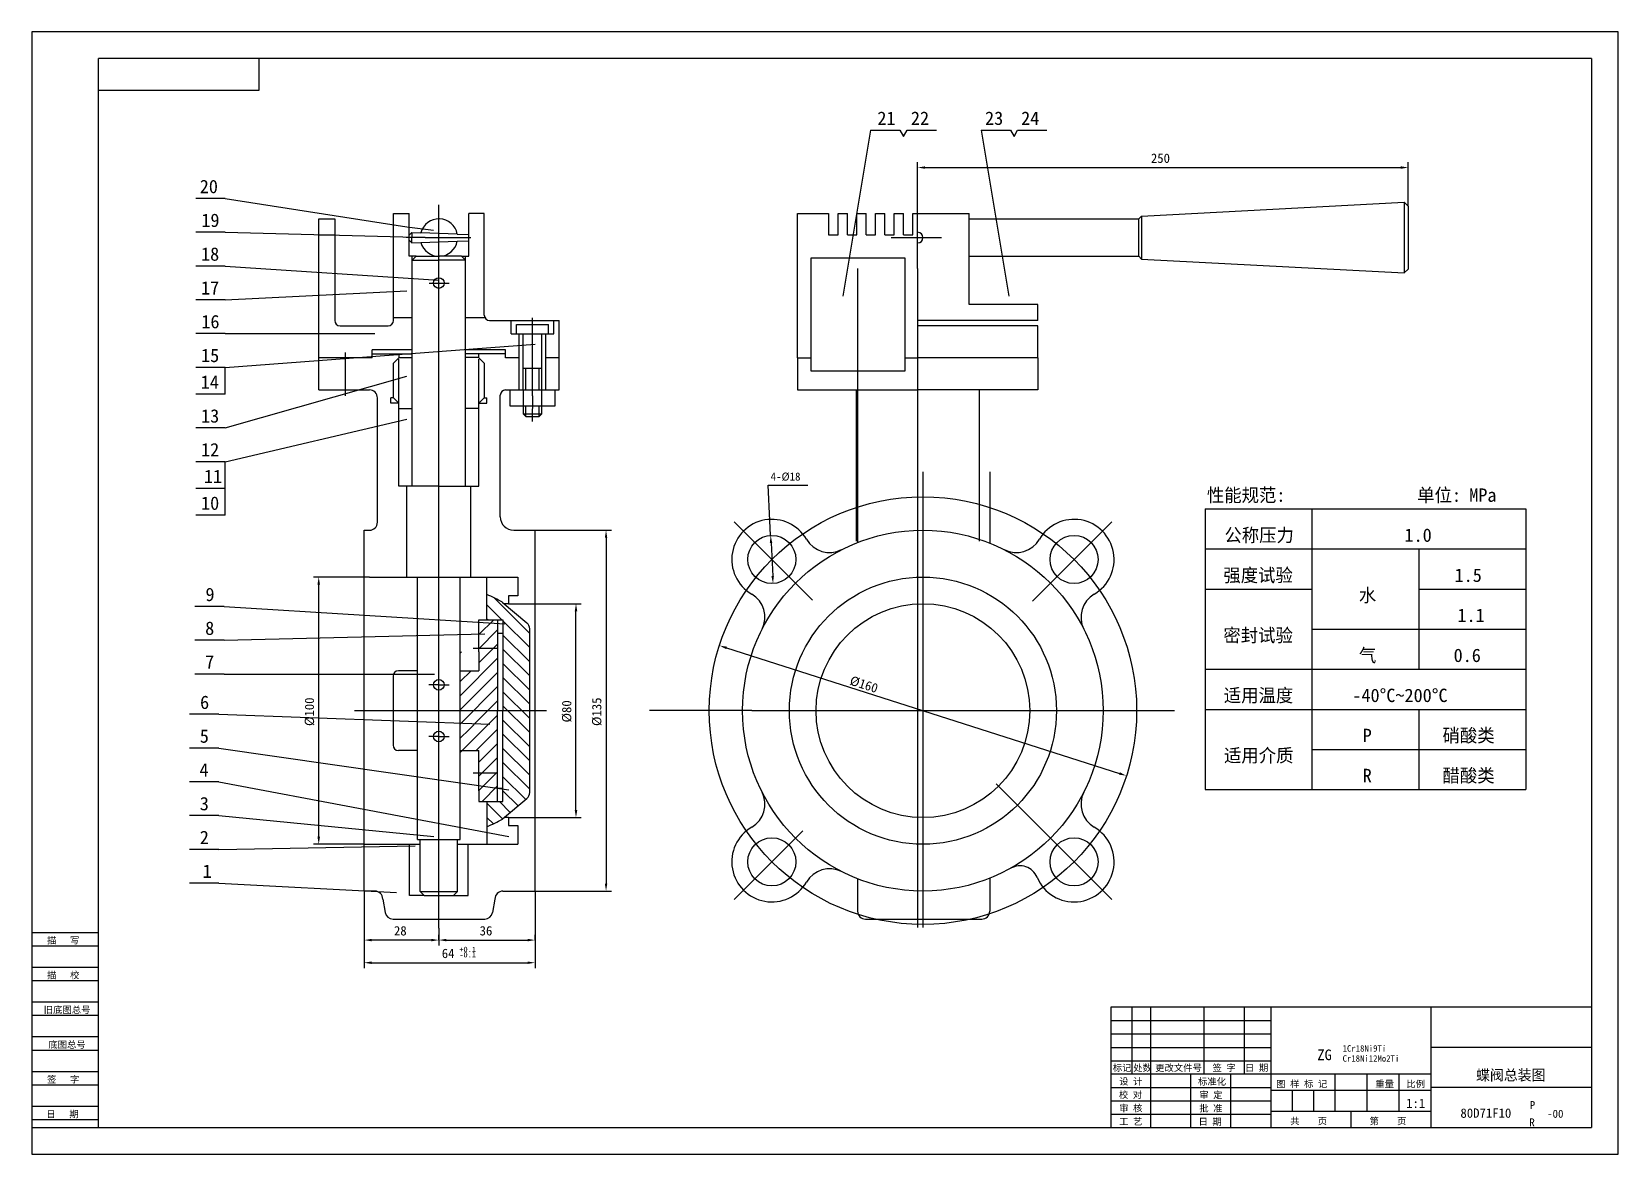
# Model space of a CAD drawing. Header units: metres. Extents: x 0 to 594, y 0 to 420.
import ezdxf

# ---------------------------------------------------------------- set-up
doc = ezdxf.new("R2010")
doc.units = ezdxf.units.M
for name, color, linetype in [('C', 6, 'Continuous'), ('D', 1, 'Continuous'), ('FL', 5, 'Continuous'), ('HA', 5, 'Continuous'), ('T', 7, 'Continuous'), ('TL', 4, 'Continuous')]:
    doc.layers.add(name, color=color, linetype=linetype)

# ---------------------------------------------------------------- blocks, each defined once
blk = doc.blocks.new('TUKUN2')
at = {"layer": 'FL'}
for p, q in [((0, 420), (0, 0)), ((594, 420), (0, 420)), ((594, 0), (594, 420)), ((0, 78), (25, 78)), ((0, 70), (25, 70)), ((0, 65), (25, 65)), ((0, 57), (25, 57)), ((412, 30), (412, 55)), ((419, 10), (419, 55)), ((439, 30), (439, 55)), ((454, 30), (454, 55)), ((0, 52), (25, 52)), ((404, 50), (464, 50)), ((0, 44), (25, 44)), ((404, 45), (464, 45)), ((0, 39), (25, 39)), ((404, 40), (464, 40)), ((0, 31), (25, 31)), ((404, 35), (464, 35)), ((449, 10), (449, 30)), ((0, 26), (25, 26)), ((404, 25), (464, 25)), ((0, 18), (25, 18)), ((404, 20), (464, 20)), ((0, 13), (25, 13)), ((404, 15), (464, 15)), ((0, 0), (594, 0))]:
    blk.add_line(p, q, dxfattribs=at)
at = {"layer": 'TL'}
for p, q in [((25, 10), (25, 410)), ((584, 410), (25, 410)), ((85, 410), (85, 398)), ((584, 410), (584, 10)), ((85, 398), (25, 398)), ((0, 83), (25, 83)), ((404, 55), (404, 10)), ((584, 55), (404, 55)), ((464, 10), (464, 55)), ((524, 10), (524, 55)), ((584, 40), (524, 40)), ((524, 30), (404, 30)), ((434, 10), (434, 30)), ((488, 16), (488, 30)), ((500, 16), (500, 30)), ((512, 16), (512, 30)), ((464, 24), (524, 24)), ((472, 16), (472, 24)), ((480, 16), (480, 24)), ((584, 25), (524, 25)), ((524, 16), (464, 16)), ((494, 10), (494, 16)), ((0, 10), (584, 10))]:
    blk.add_line(p, q, dxfattribs=at)
at = {"layer": 'T'}
for s, p in [('描   写', (5.74, 78.76)), ('描   校', (5.74, 65.76)), ('旧底图总号', (4.49, 52.76)), ('底图总号', (6.22, 39.76)), ('标记', (404.75, 31.07)), ('处数', (412.38, 31.07)), ('更改文件号', (420.61, 31.07)), ('签 字', (442.1, 31.07)), ('日 期', (454.23, 31.07)), ('签   字', (5.74, 26.76)), ('校 对', (407.05, 20.99)), ('设 计', (407.14, 25.99)), ('标准化', (436.65, 25.93)), ('审 定', (437.13, 20.93)), ('图 样 标 记', (465.95, 25.04)), ('重量', (503.03, 25.04)), ('比例', (514.64, 25.04)), ('审 核', (407.14, 15.99)), ('批 准', (437.13, 15.93)), ('日   期', (5.45, 13.76)), ('工 艺', (407.14, 10.99)), ('日 期', (436.84, 10.93)), ('共    页', (471.18, 11.13)), ('第    页', (500.9, 11.13))]:
    blk.add_text(s, height=2.5, dxfattribs=at).set_placement(p)

msp = doc.modelspace()

# ---------------------------------------------------------------- linework, layer by layer
for p, q in [((186.44, 194.88), (173.15, 208.17)), ((176.04, 199.98), (170.44, 205.58)), ((167.44, 194.47), (172.95, 199.98)), ((167.44, 199.78), (167.64, 199.98)), ((167.44, 189.17), (174.44, 196.17)), ((170.73, 199.98), (170.44, 200.27)), ((186.44, 189.58), (176.44, 199.58)), ((167.44, 183.87), (174.44, 190.87)), ((186.44, 184.27), (176.44, 194.27)), ((160.44, 187.47), (160.95, 187.98)), ((160.44, 171.56), (174.44, 185.56)), ((186.44, 178.97), (176.44, 188.97)), ((160.44, 176.87), (164.47, 180.9)), ((160.44, 166.26), (174.44, 180.26)), ((186.44, 173.67), (176.44, 183.67)), ((186.44, 168.36), (176.44, 178.36)), ((160.44, 160.96), (174.44, 174.96)), ((186.44, 163.06), (176.44, 173.06)), ((167.44, 162.65), (174.44, 169.65)), ((186.44, 157.76), (176.44, 167.76)), ((160.44, 150.35), (174.44, 164.35)), ((186.44, 152.45), (176.44, 162.45)), ((160.44, 155.65), (163.77, 158.98)), ((166.45, 151.06), (174.44, 159.05)), ((186.44, 147.15), (176.44, 157.15)), ((167.44, 146.74), (174.44, 153.74)), ((186.34, 141.95), (176.44, 151.85)), ((167.44, 141.44), (174.44, 148.44)), ((167.44, 136.14), (174.44, 143.14)), ((186.44, 136.54), (176.44, 146.54)), ((168.59, 131.98), (174.44, 137.83)), ((184.94, 132.74), (176.44, 141.24)), ((176.29, 125.48), (170.44, 131.33)), ((179.17, 127.9), (175.09, 131.98)), ((182.06, 130.32), (176.44, 135.94)), ((172.83, 123.63), (170.44, 126.03))]:
    msp.add_line(p, q)
at = {"layer": 'C'}
for p, q in [((331.67, 331.44), (331.67, 365.57)), ((152.44, 331.44), (152.44, 355.23)), ((142.77, 342.98), (140.16, 342.98)), ((147.27, 342.98), (142.77, 342.98)), ((147.27, 342.98), (152.44, 342.98)), ((152.44, 342.98), (159.27, 342.98)), ((159.27, 342.98), (164.34, 342.98)), ((321.81, 342.98), (331.67, 342.98)), ((331.67, 342.98), (340.56, 342.98)), ((152.44, 84.6), (152.44, 331.44)), ((309.17, 331.44), (309.17, 228.88)), ((331.67, 331.44), (331.67, 84.9)), ((148.77, 325.98), (156.27, 325.98)), ((187.44, 299.98), (187.44, 312.93)), ((117.44, 283.76), (117.44, 299.98)), ((187.44, 283.76), (187.44, 299.98)), ((187.44, 283.76), (187.4, 274.18)), ((333.67, 255.3), (333.67, 84.9)), ((358.67, 255.3), (358.67, 228.68)), ((292.29, 207.36), (262.96, 236.69)), ((374.63, 206.94), (404.38, 236.69)), ((165.3, 189.31), (174.3, 189.31)), ((152.44, 175.65), (148.64, 175.65)), ((152.44, 175.65), (156.28, 175.65)), ((120.8, 165.98), (192.79, 165.98)), ((248.88, 165.98), (231.29, 165.98)), ((269.58, 165.98), (248.88, 165.98)), ((269.58, 165.98), (404.11, 165.98)), ((404.11, 165.98), (427.91, 165.98)), ((152.44, 156.31), (148.64, 156.31)), ((152.44, 156.31), (156.28, 156.31)), ((165.3, 142.66), (174.3, 142.66)), ((361.05, 138.59), (404.38, 95.27)), ((288.76, 121.07), (262.96, 95.27))]:
    msp.add_line(p, q, dxfattribs=at)
msp.add_circle((333.67, 165.98), 80, dxfattribs=at)
msp.add_circle((333.67, 165.98), 80, dxfattribs=at)
at = {"layer": 'D'}
for p, q in [((314.07, 383.15), (303.73, 321.1)), ((314.07, 383.15), (325.07, 383.15)), ((325.07, 383.15), (326.39, 380.86)), ((326.39, 380.86), (327.71, 383.15)), ((327.71, 383.15), (338.71, 383.15)), ((355.47, 383.15), (365.82, 321.1)), ((355.47, 383.15), (366.47, 383.15)), ((366.47, 383.15), (367.79, 380.86)), ((367.79, 380.86), (369.11, 383.15)), ((369.11, 383.15), (380.11, 383.15)), ((331.67, 365.57), (331.67, 371.18)), ((334.47, 369.18), (512.58, 369.18)), ((515.38, 354.77), (515.38, 371.18)), ((137.44, 295.98), (137.44, 297.55)), ((167.44, 295.98), (167.44, 297.55)), ((137.44, 280.98), (137.44, 295.98)), ((167.44, 280.98), (167.44, 295.98)), ((184.94, 285.98), (184.94, 294.17)), ((189.94, 285.98), (189.94, 294.17)), ((184.94, 275.98), (184.94, 279.98)), ((189.94, 275.98), (189.94, 279.98)), ((276.37, 237.13), (275.72, 250.37)), ((275.72, 250.37), (290.62, 250.37)), ((439.33, 241.47), (439.33, 136.47)), ((439.33, 241.47), (559.33, 241.47)), ((479.33, 241.47), (479.33, 136.47)), ((559.33, 241.47), (559.33, 136.47)), ((188.44, 233.48), (217.02, 233.48)), ((276.65, 231.54), (276.37, 237.13)), ((215.02, 230.68), (215.02, 101.28)), ((276.79, 228.74), (277.41, 216.36)), ((439.33, 226.47), (559.33, 226.47)), ((519.33, 226.47), (519.33, 181.47)), ((124.44, 215.98), (105.45, 215.98)), ((107.45, 118.78), (107.45, 213.18)), ((439.33, 211.47), (479.33, 211.47)), ((519.33, 211.47), (559.33, 211.47)), ((72.09, 204.97), (61.09, 204.97)), ((72.09, 204.97), (177.08, 198.42)), ((188.44, 205.98), (205.77, 205.98)), ((203.77, 128.78), (203.77, 203.18)), ((479.33, 196.47), (559.33, 196.47)), ((72.09, 192.33), (61.09, 192.33)), ((72.09, 192.33), (169.58, 194.67)), ((260.13, 189.48), (407.2, 142.48)), ((72.09, 179.69), (61.09, 179.69)), ((72.09, 179.69), (150.83, 179.69)), ((439.33, 181.47), (559.33, 181.47)), ((439.33, 166.47), (559.33, 166.47)), ((519.33, 166.47), (519.33, 136.47)), ((70.08, 164.61), (59.08, 164.61)), ((70.08, 164.61), (171.57, 160.86)), ((70.08, 151.97), (59.08, 151.97)), ((70.08, 151.97), (178.57, 136.38)), ((479.33, 151.47), (559.33, 151.47)), ((70.08, 139.33), (59.08, 139.33)), ((70.08, 139.33), (178.57, 118.9)), ((439.33, 136.47), (559.33, 136.47)), ((70.08, 126.69), (59.08, 126.69)), ((70.08, 126.69), (150.57, 118.9)), ((188.44, 125.98), (205.77, 125.98)), ((70.08, 114.05), (59.08, 114.05)), ((70.08, 114.05), (143.57, 115.4)), ((124.44, 115.98), (105.45, 115.98)), ((70.08, 101.41), (59.08, 101.41)), ((70.08, 101.41), (136.57, 97.92)), ((124.44, 98.48), (124.44, 69.66)), ((188.44, 98.48), (188.44, 69.66)), ((188.44, 98.48), (217.02, 98.48)), ((124.47, 84.6), (124.47, 78.13)), ((152.44, 84.6), (152.44, 78.13)), ((149.64, 80.13), (127.27, 80.13)), ((152.44, 80.13), (152.44, 82.13)), ((155.24, 80.13), (185.64, 80.13)), ((188.44, 80.13), (188.44, 82.13)), ((127.24, 71.66), (185.64, 71.66))]:
    msp.add_line(p, q, dxfattribs=at)
for points in [[(334.47, 369.65), (334.47, 368.72), (331.67, 369.18)], [(512.58, 369.65), (512.58, 368.72), (515.38, 369.18)], [(214.56, 230.68), (215.49, 230.68), (215.02, 233.48)], [(276.33, 228.72), (277.26, 228.76), (276.65, 231.54)], [(106.98, 213.18), (107.92, 213.18), (107.45, 215.98)], [(276.94, 216.33), (277.87, 216.38), (277.54, 213.56)], [(203.31, 203.18), (204.24, 203.18), (203.77, 205.98)], [(259.99, 189.03), (260.27, 189.92), (257.46, 190.33)], [(407.06, 142.04), (407.35, 142.93), (409.87, 141.63)], [(203.31, 128.78), (204.24, 128.78), (203.77, 125.98)], [(106.98, 118.78), (107.92, 118.78), (107.45, 115.98)], [(214.56, 101.28), (215.49, 101.28), (215.02, 98.48)], [(127.27, 80.6), (127.27, 79.66), (124.47, 80.13)], [(149.64, 80.6), (149.64, 79.66), (152.44, 80.13)], [(155.24, 80.6), (155.24, 79.66), (152.44, 80.13)], [(185.64, 80.6), (185.64, 79.66), (188.44, 80.13)], [(127.24, 72.13), (127.24, 71.2), (124.44, 71.66)], [(185.64, 72.13), (185.64, 71.2), (188.44, 71.66)]]:
    msp.add_solid(points, dxfattribs=at)
at = {"layer": 'HA'}
for p, q in [((72.46, 357.6), (61.46, 357.6)), ((72.46, 357.6), (140.45, 347.04)), ((72.46, 344.96), (61.46, 344.96)), ((72.46, 344.96), (148.45, 343.04)), ((140.45, 347.04), (150.39, 345.79)), ((72.46, 332.32), (61.46, 332.32)), ((72.46, 332.32), (152.44, 327.05)), ((72.46, 319.68), (140.45, 323.06)), ((72.46, 319.68), (61.46, 319.68)), ((72.46, 307.04), (61.46, 307.04)), ((72.46, 307.04), (128.45, 307.07)), ((72.46, 294.4), (188.44, 303.07)), ((72.46, 294.4), (61.46, 294.4)), ((72.46, 284.4), (72.46, 294.4)), ((72.46, 271.76), (140.45, 291.08)), ((72.46, 284.4), (61.46, 284.4)), ((72.46, 259.12), (140.45, 275.1)), ((72.46, 271.76), (61.46, 271.76)), ((72.46, 259.12), (61.46, 259.12)), ((72.46, 249.12), (72.46, 259.12)), ((72.46, 249.12), (61.46, 249.12)), ((72.46, 239.12), (72.46, 249.12)), ((72.46, 239.12), (61.46, 239.12)), ((167.44, 162.65), (163.77, 158.98))]:
    msp.add_line(p, q, dxfattribs=at)
at = {"layer": 'TL'}
for p, q in [((135.44, 335.98), (135.44, 351.98)), ((135.44, 351.98), (141.27, 351.98)), ((141.27, 343.94), (141.27, 351.98)), ((163.61, 335.98), (163.61, 351.98)), ((169.44, 351.98), (163.61, 351.98)), ((169.44, 335.98), (169.44, 351.98)), ((286.67, 351.98), (298.37, 351.98)), ((286.67, 337.98), (286.67, 351.98)), ((298.37, 351.98), (298.37, 343.98)), ((301.87, 343.98), (301.87, 351.98)), ((301.87, 351.98), (305.37, 351.98)), ((305.37, 343.98), (305.37, 351.98)), ((308.87, 343.98), (308.87, 351.98)), ((308.87, 351.98), (312.37, 351.98)), ((312.37, 343.98), (312.37, 351.98)), ((315.87, 343.98), (315.87, 351.98)), ((315.87, 351.98), (319.37, 351.98)), ((319.37, 343.98), (319.37, 351.98)), ((322.87, 343.98), (322.87, 351.98)), ((322.87, 351.98), (326.37, 351.98)), ((326.37, 343.98), (326.37, 351.98)), ((329.87, 343.98), (329.87, 351.98)), ((329.87, 351.98), (331.67, 351.98)), ((331.67, 351.98), (350.93, 351.98)), ((350.93, 317.98), (350.93, 351.98)), ((414.45, 349.98), (415.52, 351.04)), ((415.52, 351.04), (513.88, 356.2)), ((415.52, 351.04), (415.52, 334.92)), ((513.88, 356.2), (513.88, 329.76)), ((515.38, 354.77), (513.88, 356.2)), ((515.38, 354.77), (515.38, 331.19)), ((107.44, 349.98), (113.44, 349.98)), ((107.44, 343.98), (107.44, 349.98)), ((113.44, 349.98), (113.44, 343.98)), ((142.27, 344.91), (141.27, 343.94)), ((142.27, 344.91), (145.68, 344.79)), ((142.27, 344.91), (142.27, 342.98)), ((159.31, 344.31), (145.68, 344.79)), ((350.93, 349.98), (414.45, 349.98)), ((414.45, 335.98), (414.45, 349.98)), ((107.44, 343.98), (113.44, 343.98)), ((107.44, 309.98), (107.44, 343.98)), ((113.44, 343.98), (113.44, 311.98)), ((141.27, 335.98), (141.27, 343.94)), ((142.27, 341.05), (141.27, 342.02)), ((142.27, 341.05), (142.27, 342.98)), ((142.27, 341.05), (145.68, 341.17)), ((145.68, 341.17), (159.31, 341.65)), ((159.31, 344.31), (163.61, 344.16)), ((159.31, 341.65), (163.61, 341.8)), ((298.37, 343.98), (301.87, 343.98)), ((305.37, 343.98), (308.87, 343.98)), ((312.37, 343.98), (315.87, 343.98)), ((319.37, 343.98), (322.87, 343.98)), ((326.37, 343.98), (329.87, 343.98)), ((135.44, 311.98), (135.44, 335.98)), ((143.94, 335.98), (141.27, 335.98)), ((142.44, 311.98), (142.44, 335.98)), ((143.94, 335.98), (142.44, 334.48)), ((142.44, 334.48), (152.44, 334.48)), ((143.94, 335.98), (152.44, 335.98)), ((160.94, 335.98), (152.44, 335.98)), ((162.44, 334.48), (152.44, 334.48)), ((160.94, 335.98), (163.61, 335.98)), ((160.94, 335.98), (162.44, 334.48)), ((162.44, 331.44), (162.44, 335.98)), ((169.44, 313.98), (169.44, 335.98)), ((286.67, 297.98), (286.67, 337.98)), ((291.85, 335.47), (326.84, 335.47)), ((291.85, 293.01), (291.85, 335.47)), ((326.84, 335.47), (326.84, 293.01)), ((350.93, 335.98), (414.45, 335.98)), ((414.45, 335.98), (415.52, 334.92)), ((415.52, 334.92), (513.88, 329.76)), ((162.44, 313.03), (162.44, 331.44)), ((513.88, 329.76), (515.38, 331.19)), ((355.67, 317.98), (350.93, 317.98)), ((376.67, 317.98), (355.67, 317.98)), ((376.67, 311.98), (376.67, 317.98)), ((107.44, 297.98), (107.44, 309.98)), ((115.44, 309.98), (133.44, 309.98)), ((135.44, 313.03), (142.44, 313.03)), ((142.44, 300.98), (142.44, 311.98)), ((162.44, 300.98), (162.44, 313.03)), ((162.44, 313.03), (169.44, 313.03)), ((169.44, 313.03), (169.68, 313.03)), ((171.44, 311.98), (179.44, 311.98)), ((179.44, 306.98), (179.44, 311.98)), ((179.44, 311.98), (195.44, 311.98)), ((181.44, 306.98), (181.44, 310.48)), ((181.44, 310.48), (193.44, 310.48)), ((193.44, 306.98), (193.44, 310.48)), ((195.44, 306.98), (195.44, 311.98)), ((195.44, 311.98), (197.44, 311.98)), ((197.44, 297.98), (197.44, 311.98)), ((376.67, 311.98), (331.67, 311.98)), ((376.67, 309.98), (331.67, 309.98)), ((376.67, 297.98), (376.67, 309.98)), ((179.44, 306.98), (182.44, 306.98)), ((182.44, 297.98), (182.44, 306.98)), ((182.44, 306.98), (192.44, 306.98)), ((183.94, 285.98), (183.94, 306.98)), ((190.94, 276.98), (190.94, 306.98)), ((192.44, 306.98), (195.44, 306.98)), ((192.44, 297.98), (192.44, 306.98)), ((127.44, 297.98), (107.44, 297.98)), ((107.44, 285.98), (107.44, 297.98)), ((142.44, 300.98), (127.44, 300.98)), ((127.44, 299.48), (127.44, 300.98)), ((127.44, 299.48), (137.56, 299.48)), ((127.44, 297.98), (127.44, 299.48)), ((135.44, 295.98), (137.56, 298.1)), ((137.56, 299.48), (142.44, 299.48)), ((137.56, 298.1), (137.56, 299.48)), ((137.56, 298.1), (142.44, 298.1)), ((142.44, 298.1), (142.44, 300.98)), ((142.44, 278.98), (142.44, 298.1)), ((177.44, 300.98), (162.44, 300.98)), ((162.44, 298.1), (162.44, 300.98)), ((167.32, 299.48), (162.44, 299.48)), ((162.44, 278.98), (162.44, 298.1)), ((167.32, 298.1), (162.44, 298.1)), ((177.44, 299.48), (167.32, 299.48)), ((167.32, 299.48), (167.32, 298.1)), ((167.32, 298.1), (169.44, 295.98)), ((177.44, 299.48), (177.44, 300.98)), ((177.44, 297.98), (177.44, 299.48)), ((182.44, 297.98), (177.44, 297.98)), ((182.44, 285.98), (182.44, 297.98)), ((192.44, 285.98), (192.44, 297.98)), ((197.44, 297.98), (192.44, 297.98)), ((197.44, 285.98), (197.44, 297.98)), ((286.67, 297.98), (286.67, 285.98)), ((286.67, 297.98), (291.85, 297.98)), ((326.84, 297.98), (331.67, 297.98)), ((376.67, 297.98), (331.67, 297.98)), ((376.67, 297.98), (376.67, 285.98)), ((135.44, 282.98), (135.44, 295.98)), ((169.44, 295.98), (169.44, 282.98)), ((183.94, 294.17), (190.94, 294.17)), ((326.84, 293.01), (291.85, 293.01)), ((107.44, 285.98), (126.44, 285.98)), ((177.44, 285.98), (182.44, 285.98)), ((178.94, 285.98), (178.94, 279.98)), ((182.44, 285.98), (192.44, 285.98)), ((183.94, 285.98), (183.94, 276.98)), ((192.44, 285.98), (197.44, 285.98)), ((195.94, 279.98), (195.94, 285.98)), ((286.67, 285.98), (331.67, 285.98)), ((308.67, 285.98), (308.67, 229.44)), ((376.67, 285.98), (331.67, 285.98)), ((354.67, 285.98), (354.67, 229.44)), ((129.44, 236.48), (129.44, 282.98)), ((135.44, 282.98), (134.44, 282.98)), ((134.44, 282.85), (134.44, 282.98)), ((134.44, 280.98), (134.44, 282.85)), ((137.44, 280.98), (134.44, 280.98)), ((137.44, 280.98), (135.44, 282.98)), ((137.44, 280.98), (135.44, 280.98)), ((137.44, 278.98), (137.44, 280.98)), ((167.44, 280.98), (169.44, 282.98)), ((167.44, 280.98), (170.44, 280.98)), ((167.44, 279.33), (167.44, 280.98)), ((167.44, 249.98), (167.44, 279.33)), ((169.44, 282.98), (170.44, 282.98)), ((170.44, 282.85), (170.44, 282.98)), ((170.44, 280.98), (170.44, 282.85)), ((175.44, 238.48), (175.44, 283.98)), ((178.94, 279.98), (195.94, 279.98)), ((137.44, 249.98), (137.44, 278.98)), ((137.44, 278.98), (142.44, 278.98)), ((142.44, 249.98), (142.44, 278.98)), ((162.44, 249.98), (162.44, 278.98)), ((167.44, 278.98), (162.44, 278.98)), ((183.94, 276.98), (190.94, 276.98)), ((184.94, 275.98), (183.94, 276.98)), ((184.94, 275.98), (189.94, 275.98)), ((189.94, 275.98), (190.94, 276.98)), ((140.44, 249.98), (137.44, 249.98)), ((140.44, 215.98), (140.44, 249.98)), ((142.44, 249.98), (140.44, 249.98)), ((152.44, 249.98), (142.44, 249.98)), ((152.44, 249.98), (162.44, 249.98)), ((162.44, 249.98), (164.44, 249.98)), ((164.44, 215.98), (164.44, 249.98)), ((164.44, 249.98), (167.44, 249.98)), ((124.44, 215.98), (124.44, 233.48)), ((124.44, 233.48), (126.44, 233.48)), ((180.44, 233.48), (188.44, 233.48)), ((188.44, 205.98), (188.44, 233.48)), ((124.44, 115.98), (124.44, 215.98)), ((126.44, 215.98), (124.44, 215.98)), ((126.44, 215.98), (140.44, 215.98)), ((140.44, 215.98), (164.44, 215.98)), ((144.44, 195.98), (144.44, 215.98)), ((160.44, 195.98), (160.44, 215.98)), ((164.44, 215.98), (170.44, 215.98)), ((170.44, 209.4), (170.44, 215.98)), ((170.44, 215.98), (180.44, 215.98)), ((180.44, 215.98), (181.94, 215.98)), ((181.94, 215.98), (181.94, 208.98)), ((152.44, 212.98), (152.44, 212.98)), ((170.44, 199.98), (170.44, 209.4)), ((181.94, 208.98), (178.44, 208.98)), ((178.44, 208.98), (178.44, 205.98)), ((176.19, 206.54), (185.37, 198.84)), ((177.12, 205.98), (176.93, 205.98)), ((178.44, 205.98), (177.12, 205.98)), ((178.44, 205.98), (188.44, 205.98)), ((188.44, 115.98), (188.44, 205.98)), ((167.44, 199.98), (170.44, 199.98)), ((167.44, 195.98), (167.44, 199.98)), ((170.44, 199.98), (174.44, 199.98)), ((174.44, 199.98), (176.44, 199.98)), ((174.44, 199.98), (174.44, 194.98)), ((176.44, 199.98), (176.44, 194.98)), ((186.44, 135.4), (186.44, 196.54)), ((144.44, 187.98), (144.44, 195.98)), ((160.44, 187.98), (160.44, 195.98)), ((167.44, 187.98), (167.44, 195.98)), ((174.44, 194.98), (174.44, 165.98)), ((174.44, 194.98), (176.44, 194.98)), ((176.44, 194.98), (176.44, 165.98)), ((144.44, 180.98), (144.44, 187.98)), ((160.44, 180.98), (160.44, 187.98)), ((167.44, 187.98), (167.44, 180.9)), ((135.28, 178.9), (135.28, 153.06)), ((144.44, 180.9), (137.28, 180.9)), ((144.44, 172.98), (144.44, 180.98)), ((160.44, 172.98), (160.44, 180.98)), ((160.44, 180.9), (167.44, 180.9)), ((144.44, 158.98), (144.44, 172.98)), ((160.44, 158.98), (160.44, 172.98)), ((174.44, 136.98), (174.44, 165.98)), ((176.44, 136.98), (176.44, 165.98)), ((144.44, 150.98), (144.44, 158.98)), ((160.44, 150.98), (160.44, 158.98)), ((144.44, 151.06), (137.28, 151.06)), ((144.44, 143.98), (144.44, 150.98)), ((160.44, 151.06), (167.44, 151.06)), ((160.44, 143.98), (160.44, 150.98)), ((167.44, 143.98), (167.44, 151.06)), ((144.44, 135.98), (144.44, 143.98)), ((160.44, 135.98), (160.44, 143.98)), ((167.44, 135.98), (167.44, 143.98)), ((174.44, 131.98), (174.44, 136.98)), ((174.44, 136.98), (176.44, 136.98)), ((176.44, 131.98), (176.44, 136.98)), ((144.44, 117.82), (144.44, 135.98)), ((160.44, 117.82), (160.44, 135.98)), ((167.44, 135.98), (167.44, 131.98)), ((167.44, 131.98), (170.44, 131.98)), ((170.44, 131.98), (170.44, 122.56)), ((170.44, 131.98), (174.44, 131.98)), ((174.44, 131.98), (176.44, 131.98)), ((176.29, 125.48), (185.37, 133.1)), ((177.12, 125.98), (176.93, 125.98)), ((178.44, 125.98), (177.12, 125.98)), ((178.44, 125.98), (188.44, 125.98)), ((178.44, 125.98), (178.44, 122.98)), ((170.44, 122.56), (170.44, 115.98)), ((178.44, 122.98), (181.94, 122.98)), ((181.94, 122.98), (181.94, 115.98)), ((124.44, 98.48), (124.44, 115.98)), ((124.44, 115.98), (141.44, 115.98)), ((141.44, 96.82), (141.44, 115.98)), ((141.44, 115.98), (145.44, 115.98)), ((144.44, 117.82), (160.44, 117.82)), ((145.44, 115.98), (145.44, 117.82)), ((145.44, 98.32), (145.44, 115.98)), ((159.44, 115.98), (159.44, 117.82)), ((159.44, 98.32), (159.44, 115.98)), ((159.44, 115.98), (163.44, 115.98)), ((163.44, 96.82), (163.44, 115.98)), ((163.44, 115.98), (170.44, 115.98)), ((170.44, 115.98), (181.94, 115.98)), ((188.44, 98.48), (188.44, 115.98)), ((309.17, 103.08), (309.17, 90.98)), ((358.67, 103.28), (358.67, 90.98)), ((128.44, 98.48), (124.44, 98.48)), ((131.44, 95.48), (132.33, 90.46)), ((146.94, 96.82), (141.44, 96.82)), ((145.44, 98.32), (159.44, 98.32)), ((145.44, 98.32), (146.94, 96.82)), ((146.94, 96.82), (157.94, 96.82)), ((159.44, 98.32), (157.94, 96.82)), ((157.94, 96.82), (163.44, 96.82)), ((173.44, 95.48), (172.56, 90.46)), ((176.44, 98.48), (188.44, 98.48)), ((135.28, 87.98), (169.6, 87.98)), ((312.17, 87.98), (355.67, 87.98))]:
    msp.add_line(p, q, dxfattribs=at)
for centre, radius in [((152.44, 325.98), 2), ((333.67, 165.98), 67.5), ((277.1, 222.55), 9), ((390.24, 222.55), 9), ((333.67, 165.98), 50), ((333.67, 165.98), 40), ((152.44, 175.65), 2), ((152.44, 156.31), 2), ((277.1, 109.41), 9), ((390.24, 109.41), 9)]:
    msp.add_circle(centre, radius, dxfattribs=at)
for centre, radius, start, end in [((152.44, 342.98), 7, 10.96, 165.04), ((331.67, 342.98), 2, 270, 90), ((152.44, 342.98), 7, 194.96, 349.04), ((115.44, 311.98), 2, 180, 270), ((133.44, 311.98), 2, 270, 0), ((171.44, 313.98), 2, 180, 270), ((126.44, 282.98), 3, 0, 90), ((177.44, 283.98), 2, 90, 180), ((180.44, 238.48), 5, 180, 270), ((126.44, 236.48), 3, 270, 0), ((277.1, 222.55), 15, 30.24, 239.76), ((390.24, 222.55), 15, 300.24, 149.76), ((298.7, 235.14), 10, 210.24, 296.82), ((368.64, 235.14), 10, 243.18, 329.76), ((152.44, 165.98), 47, 59.64, 67.48), ((264.51, 200.95), 10, 333.18, 59.76), ((402.83, 200.95), 10, 120.24, 206.82), ((183.44, 196.54), 3, 360, 50), ((137.28, 178.9), 2, 90, 180), ((137.28, 153.06), 2, 180, 270), ((183.44, 135.4), 3, 310, 360), ((264.51, 131.01), 10, 300.24, 26.82), ((402.83, 131.01), 10, 153.18, 239.76), ((152.44, 165.98), 47, 292.52, 300.36), ((277.1, 109.41), 15, 120.24, 329.76), ((390.24, 109.41), 15, 202.73, 59.76), ((369.95, 100.91), 7, 22.73, 119.14), ((298.7, 96.82), 10, 63.18, 149.76), ((128.44, 95.48), 3, 0, 90), ((176.44, 95.48), 3, 90, 180), ((135.28, 90.98), 3, 190, 270), ((169.6, 90.98), 3, 270, 350), ((312.17, 90.98), 3, 180, 270), ((355.67, 90.98), 3, 270, 360)]:
    msp.add_arc(centre, radius, start, end, dxfattribs=at)

# ---------------------------------------------------------------- block references
at = {"layer": 'D'}
msp.add_blockref('TUKUN2', (0, 0), dxfattribs=at)

# ---------------------------------------------------------------- texts
for s, height, p in [('21', 5, (316.6, 385.15)), ('22', 5, (329.17, 385.15)), ('23', 5, (356.92, 385.15)), ('24', 5, (370.44, 385.15)), ('250', 3.5, (419.02, 370.93)), ('4-%%c18', 3, (276.63, 252.06)), ('性能规范:', 5, (439.99, 244.13)), ('单位:', 5, (518.73, 244.13)), ('MPa', 5, (538.19, 244.13)), ('公称压力', 5, (446.55, 229.15)), ('1.0', 5, (513.96, 229.15)), ('强度试验', 5, (446.14, 214.16)), ('1.5', 5, (532.71, 214.16)), ('9', 5, (65.05, 206.97)), ('水', 5, (496.87, 206.66)), ('1.1', 5, (533.78, 199.17)), ('8', 5, (64.93, 194.33)), ('密封试验', 5, (446.16, 191.68)), ('7', 5, (64.93, 181.69)), ('气', 5, (496.89, 184.18)), ('0.6', 5, (532.35, 184.18)), ('适用温度', 5, (446.31, 169.2)), ('-40%%dC%%126200%%dC', 5, (494.44, 169.2)), ('6', 5, (63.03, 166.61)), ('5', 5, (62.92, 153.97)), ('P', 5, (498.31, 154.21)), ('硝酸类', 5, (528.21, 154.21)), ('适用介质', 5, (446.38, 146.71)), ('4', 5, (62.8, 141.33)), ('R', 5, (498.31, 139.22)), ('醋酸类', 5, (528.21, 139.22)), ('3', 5, (62.92, 128.69)), ('2', 5, (62.92, 116.05)), ('1', 5, (63.99, 103.41)), ('28', 3.5, (135.62, 81.88)), ('36', 3.5, (167.69, 81.88)), ('+0.1', 2, (160.09, 75.66)), ('64', 3.5, (153.52, 73.41)), ('-0.1', 2, (160.09, 73.66)), ('ZG', 4, (481.32, 35.2)), ('Cr18Ni12Mo2Ti', 2.4, (490.79, 34.64)), ('1Cr18Ni9Ti', 2.4, (490.79, 38.4)), ('蝶阀总装图', 4, (540.75, 27.63)), ('1:1', 3.5, (514.58, 17.29)), ('P', 3, (560.87, 16.89)), ('80D71F10', 3.5, (534.91, 13.65)), ('R', 3, (560.71, 10.41)), ('-00', 3, (567.36, 13.65))]:
    msp.add_text(s, height=height, dxfattribs=at).set_placement(p)
for s, rotation, p in [('%%c160', 342.28, (305.98, 175.79)), ('%%c100', 90, (105.7, 160.23)), ('%%c80', 90, (202.02, 161.56)), ('%%c135', 90, (213.27, 160.23))]:
    msp.add_text(s, height=3.5, rotation=rotation, dxfattribs=at).set_placement(p)
at = {"layer": 'HA'}
for s, p in [('20', (62.91, 359.6)), ('19', (63.5, 346.96)), ('18', (63.39, 334.32)), ('17', (63.39, 321.68)), ('16', (63.5, 309.04)), ('15', (63.39, 296.4)), ('14', (63.27, 286.4)), ('13', (63.39, 273.76)), ('12', (63.39, 261.12)), ('11', (64.46, 251.12)), ('10', (63.39, 241.12))]:
    msp.add_text(s, height=5, dxfattribs=at).set_placement(p)

doc.saveas('drawing.dxf')
